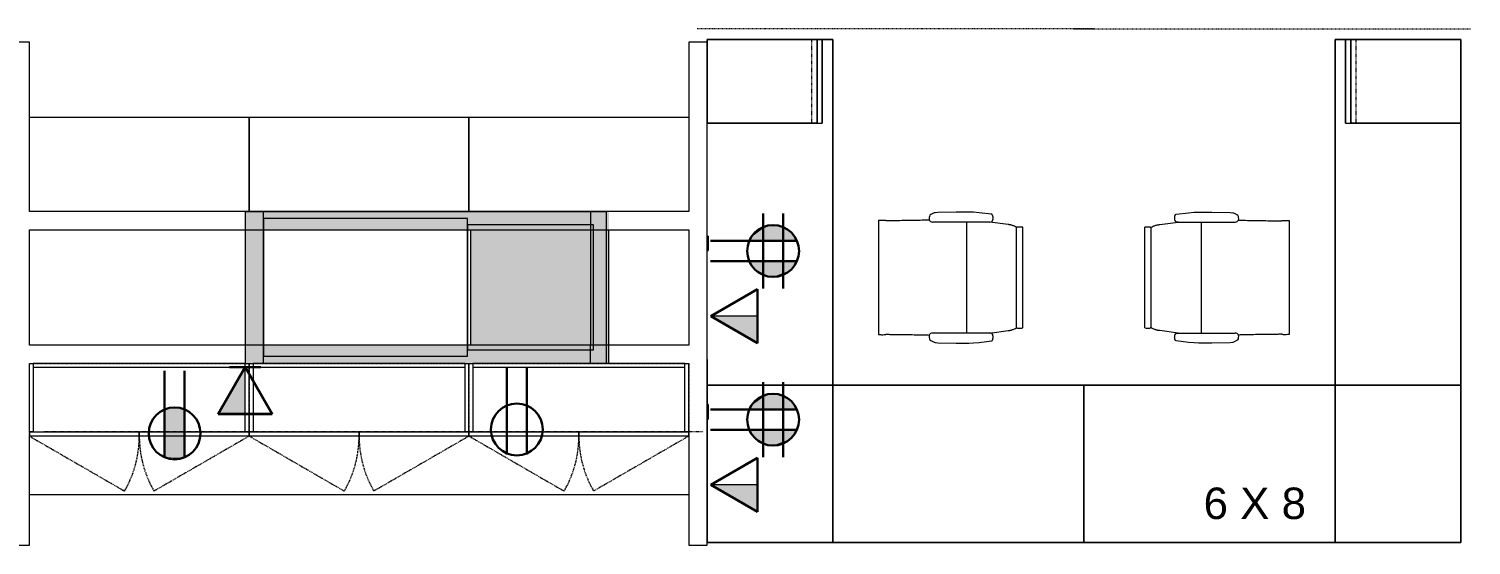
# Model space of a CAD drawing. Header units: inches. Extents: x 4757 to 6765, y 9919 to 10946.
# Drawn here: x 5204.6 to 5480.2, y 10632.1 to 10730.6 of the extents above; entities that cross this region are included whole.
import ezdxf

# ---------------------------------------------------------------- set-up
doc = ezdxf.new("R2010")
doc.units = ezdxf.units.IN
doc.header["$MEASUREMENT"] = 0
for name, pattern in [('Dash', [0.25, 0.125, -0.125]), ('Dash 1_16_', [0.125, 0.0625, -0.0625]), ('DASH 1_32_', [0.0625, 0.03125, -0.03125]), ('Dash 1_8_', [0.25, 0.125, -0.125]), ('Hidden', [0.28125, 0.1875, -0.09375])]:
    doc.linetypes.add(name, pattern=pattern)
for name, color, linetype, lineweight in [('A-ANNO-NOTE', 7, 'Continuous', 9), ('A-DETL', 90, 'Continuous', 9), ('A-WALL', 113, 'Continuous', 13), ('A-WALL-PATT', 111, 'Continuous', 13), ('Bb-col', 7, 'Continuous', 9), ('E-ELEC-FIXT', 91, 'Continuous', 9), ('G-ANNO-TEXT', 231, 'Continuous', 9), ('I-FURN', 30, 'Continuous', 9), ('I-WALL', 2, 'Continuous', 9), ('Propidex Polylines', 7, 'Continuous', 9), ('Q-CASE', 31, 'Continuous', 9), ('Q-CASE-HDLN', 31, 'Dash', 9), ('Rosslyn Plaza North_1777 North Kent St _W632_-09_dwg', 8, 'Continuous', 9)]:
    doc.layers.add(name, color=color, linetype=linetype, lineweight=lineweight)
doc.styles.add('Swis721 Lt BT', font='swissl.ttf', dxfattribs={"height": 6})

# ---------------------------------------------------------------- blocks, each defined once
blk = doc.blocks.new('Steelcase - 900 Series - Storage - Lateral File With Drawer - 66H - Flush Steel - 42W-7399052-Level XX  POWER _ SIGNAL')
at = {"layer": 'I-FURN'}
for p, q in [((0, -18), (0, 0)), ((0, 0), (42, 0)), ((42, 0), (42, -18)), ((0, -18), (0, 0)), ((0, 0), (42, 0)), ((42, 0), (42, -18)), ((42, -18), (0, -18)), ((42, -18), (0, -18))]:
    blk.add_line(p, q, dxfattribs=at)
blk = doc.blocks.new('HermanMiller_Collection_Eames_AluminumGroup_LoungeChairSwivel - Arms Swivel Base-6976553-Level XX  POWER _ SIGNAL')
at = {"layer": 'I-FURN'}
for p, q in [((-6.94, 12.09), (-4.59, 12.38)), ((-4.59, 12.38), (-3.51, 12.46)), ((-3.51, 12.46), (-2.64, 12.49)), ((-2.64, 12.49), (-0.18, 12.49)), ((-0.18, 12.49), (3.32, 12.43)), ((3.32, 12.43), (3.84, 12.38)), ((3.84, 12.38), (3.99, 12.34)), ((3.99, 12.34), (4.64, 12.01)), ((4.64, 12.01), (4.83, 11.89)), ((-12.96, -9.61), (-12.96, 9.61)), ((-11.95, 9.63), (-11.95, 9.59)), ((-11.95, 9.59), (-11.76, 9.6)), ((-11.76, -9.6), (-11.76, 9.6)), ((-10.12, 10.12), (-6.61, 10.58)), ((-6.61, 10.58), (-6.94, 10.64)), ((-6.61, 10.58), (4.33, 10.58)), ((-2.19, 10.58), (-2.19, -10.58)), ((13.22, 10.83), (13.22, 10.86)), ((14.64, 10.85), (14.64, -10.85)), ((-11.95, -9.59), (-11.95, -9.63)), ((-11.76, -9.6), (-11.95, -9.59)), ((-6.61, -10.58), (-10.12, -10.12)), ((-6.94, -10.64), (-6.61, -10.58)), ((-6.61, -10.58), (4.33, -10.58)), ((13.22, -10.86), (13.22, -10.83)), ((-4.59, -12.38), (-6.94, -12.09)), ((-3.51, -12.46), (-4.59, -12.38)), ((-2.64, -12.49), (-3.51, -12.46)), ((-0.18, -12.49), (-2.64, -12.49)), ((3.32, -12.43), (-0.18, -12.49)), ((3.84, -12.38), (3.32, -12.43)), ((3.99, -12.34), (3.84, -12.38)), ((4.64, -12.01), (3.99, -12.34)), ((4.83, -11.89), (4.64, -12.01))]:
    blk.add_line(p, q, dxfattribs=at)
at = {"layer": 'I-FURN', "flags": 128}
for points in [[(4.94, 10.96), (5.23, 10.95), (5.52, 10.95)], [(5.52, -10.95), (5.23, -10.95), (4.94, -10.96)]]:
    blk.add_lwpolyline(points, dxfattribs=at)
at = {"layer": 'I-FURN'}
for centre, radius, start, end in [((3.68, 11.28), 1.3, 345.8347, 28.1255), ((-12.38, 5.3), 4.35, 84.2936, 97.7064), ((4.33, 11.27), 0.69, 270, 332.7502), ((-12.38, -5.3), 4.35, 262.2936, 275.7064), ((4.33, -11.27), 0.69, 27.2498, 90), ((3.68, -11.28), 1.3, 331.8745, 14.1653)]:
    blk.add_arc(centre, radius, start, end, dxfattribs=at)
for points, knots in [([(-6.94, 10.64), (-6.95, 10.65), (-6.96, 10.65), (-6.99, 10.65), (-7, 10.66), (-7.02, 10.67), (-7.03, 10.68), (-7.05, 10.69), (-7.06, 10.7), (-7.07, 10.71), (-7.08, 10.72), (-7.09, 10.73), (-7.1, 10.74), (-7.11, 10.76), (-7.11, 10.77), (-7.12, 10.78), (-7.13, 10.8), (-7.14, 10.81), (-7.15, 10.83), (-7.16, 10.85), (-7.17, 10.87), (-7.18, 10.9), (-7.2, 10.95), (-7.22, 11.02), (-7.24, 11.11), (-7.25, 11.23), (-7.26, 11.37), (-7.25, 11.52), (-7.23, 11.66), (-7.21, 11.77), (-7.18, 11.85), (-7.16, 11.9), (-7.15, 11.92), (-7.14, 11.94), (-7.13, 11.96), (-7.12, 11.97), (-7.11, 11.98), (-7.1, 12), (-7.09, 12.01), (-7.08, 12.02), (-7.07, 12.03), (-7.06, 12.04), (-7.05, 12.04), (-7.05, 12.05), (-7.03, 12.06), (-7.02, 12.07), (-7, 12.08), (-6.99, 12.08), (-6.97, 12.09), (-6.95, 12.09), (-6.94, 12.09)], [-1, -1, -1, -1, -0.984375, -0.96875, -0.957031, -0.953125, -0.9375, -0.921875, -0.917969, -0.914062, -0.90625, -0.890625, -0.882812, -0.875, -0.867188, -0.859375, -0.84375, -0.835938, -0.828125, -0.8125, -0.796875, -0.78125, -0.75, -0.708333, -0.666667, -0.583333, -0.5, -0.416667, -0.333333, -0.25, -0.208333, -0.1875, -0.166667, -0.15625, -0.145833, -0.135417, -0.125, -0.114583, -0.104167, -0.09375, -0.088542, -0.083333, -0.078125, -0.072917, -0.0625, -0.052083, -0.041667, -0.03125, -0.020833, 0, 0, 0, 0]), ([(13.22, 10.86), (13.22, 10.87), (13.22, 10.87), (13.23, 10.87), (13.25, 10.88), (13.27, 10.88), (13.29, 10.88), (13.32, 10.88), (13.34, 10.88)], [-1, -1, -1, -1, -0.75, -0.625, -0.5, -0.375, -0.25, 0, 0, 0, 0]), ([(13.34, 10.88), (13.4, 10.89), (13.61, 10.9), (13.97, 10.9), (14.25, 10.89), (14.38, 10.89), (14.47, 10.88), (14.54, 10.87), (14.6, 10.87), (14.63, 10.86), (14.64, 10.85), (14.64, 10.85)], [-1, -1, -1, -1, -0.857143, -0.571429, -0.428571, -0.357143, -0.285714, -0.214286, -0.142857, -0.071429, 0, 0, 0, 0]), ([(-6.94, -12.09), (-6.95, -12.09), (-6.96, -12.09), (-6.99, -12.08), (-7, -12.08), (-7.02, -12.07), (-7.03, -12.06), (-7.05, -12.05), (-7.06, -12.04), (-7.07, -12.03), (-7.08, -12.02), (-7.09, -12.01), (-7.1, -12), (-7.11, -11.98), (-7.12, -11.97), (-7.12, -11.96), (-7.13, -11.94), (-7.14, -11.93), (-7.15, -11.91), (-7.16, -11.89), (-7.17, -11.87), (-7.18, -11.84), (-7.21, -11.77), (-7.23, -11.66), (-7.26, -11.47), (-7.26, -11.28), (-7.24, -11.11), (-7.22, -11.02), (-7.2, -10.95), (-7.18, -10.89), (-7.16, -10.85), (-7.15, -10.82), (-7.13, -10.8), (-7.13, -10.78), (-7.12, -10.77), (-7.11, -10.76), (-7.1, -10.74), (-7.08, -10.73), (-7.08, -10.72), (-7.07, -10.71), (-7.06, -10.7), (-7.05, -10.69), (-7.05, -10.69), (-7.03, -10.68), (-7.02, -10.67), (-7, -10.66), (-6.99, -10.65), (-6.97, -10.65), (-6.95, -10.65), (-6.94, -10.64)], [-1, -1, -1, -1, -0.984375, -0.96875, -0.957031, -0.953125, -0.9375, -0.921875, -0.917969, -0.914062, -0.90625, -0.890625, -0.882812, -0.875, -0.867188, -0.859375, -0.84375, -0.835938, -0.828125, -0.8125, -0.796875, -0.78125, -0.75, -0.666667, -0.583333, -0.416667, -0.333333, -0.291667, -0.25, -0.208333, -0.1875, -0.166667, -0.15625, -0.145833, -0.135417, -0.125, -0.114583, -0.104167, -0.09375, -0.088542, -0.083333, -0.078125, -0.072917, -0.0625, -0.052083, -0.041667, -0.03125, -0.020833, 0, 0, 0, 0]), ([(13.34, -10.88), (13.32, -10.88), (13.29, -10.88), (13.27, -10.88), (13.25, -10.88), (13.23, -10.87), (13.22, -10.87), (13.22, -10.87), (13.22, -10.86)], [-1, -1, -1, -1, -0.75, -0.625, -0.5, -0.375, -0.25, 0, 0, 0, 0]), ([(14.64, -10.85), (14.64, -10.86), (14.62, -10.86), (14.52, -10.88), (14.27, -10.9), (13.87, -10.9), (13.54, -10.9), (13.4, -10.89), (13.34, -10.88)], [-1, -1, -1, -1, -0.892857, -0.785714, -0.571429, -0.285714, -0.142857, 0, 0, 0, 0])]:
    blk.add_open_spline(points, degree=3, knots=knots, dxfattribs=at)
for points in [[(-11.76, 9.6), (-11.64, 9.67), (-11.37, 9.8), (-11.02, 9.92), (-10.83, 9.99)], [(-10.83, 9.99), (-10.79, 10), (-10.71, 10.02), (-10.55, 10.06), (-10.35, 10.09), (-10.2, 10.11), (-10.12, 10.12)], [(5.52, 10.95), (6.54, 10.92), (8.59, 10.89), (10.68, 10.85), (11.73, 10.84)], [(11.73, 10.84), (11.97, 10.84), (12.47, 10.83), (12.96, 10.83), (13.22, 10.83)], [(-10.83, -9.99), (-11.02, -9.92), (-11.37, -9.8), (-11.64, -9.67), (-11.76, -9.6)], [(-10.12, -10.12), (-10.2, -10.11), (-10.35, -10.09), (-10.55, -10.06), (-10.71, -10.02), (-10.79, -10), (-10.83, -9.99)], [(11.73, -10.84), (10.68, -10.85), (8.59, -10.89), (6.54, -10.92), (5.52, -10.95)], [(13.22, -10.83), (12.96, -10.83), (12.47, -10.83), (11.97, -10.84), (11.73, -10.84)]]:
    blk.add_open_spline(points, degree=3, dxfattribs=at)
blk = doc.blocks.new('Adjustable Workstation 1 - 6 x 8-V3-Level XX  POWER _ SIGNAL')
at = {"layer": 'I-FURN', "linetype": 'Dash 1_8_'}
blk.add_line((100, 0), (100, -76), dxfattribs=at)
at = {"layer": 'I-FURN'}
for p, q in [((32, -2), (2, -2)), ((2, -2), (2, -74)), ((2, -74), (2, -2)), ((2, -2), (32, -2)), ((32, -74), (32, -2)), ((32, -2), (32, -74)), ((32, -50), (2, -50)), ((2, -50), (2, -74)), ((2, -74), (2, -50)), ((2, -50), (32, -50)), ((98, -50), (32, -50)), ((32, -50), (98, -50)), ((82, -52), (98, -52)), ((82, -52), (98, -52)), ((82, -52), (98, -52)), ((82, -52), (98, -52)), ((82, -52), (98, -52)), ((82, -52), (98, -52)), ((82, -52), (82, -74)), ((98, -52), (82, -52)), ((98, -52), (82, -52)), ((82, -52), (82, -53)), ((98, -52), (82, -52)), ((82, -52), (98, -52)), ((82, -52), (82, -53)), ((82, -52), (82, -53)), ((98, -52), (82, -52)), ((82, -52), (98, -52)), ((82, -52), (82, -53)), ((82, -52), (82, -53)), ((98, -52), (82, -52)), ((82, -52), (98, -52)), ((82, -52), (82, -53)), ((82, -52), (82, -53)), ((98, -74), (98, -50)), ((98, -50), (98, -74)), ((98, -74), (98, -52)), ((98, -53), (98, -52)), ((98, -53), (98, -52)), ((98, -52), (98, -53)), ((98, -53), (98, -52)), ((98, -52), (98, -53)), ((98, -53), (98, -52)), ((98, -52), (98, -53)), ((82, -53), (98, -53)), ((82, -74), (82, -53)), ((82, -53), (98, -53)), ((98, -53), (82, -53)), ((82, -53), (98, -53)), ((98, -53), (82, -53)), ((82, -53), (98, -53)), ((98, -53), (82, -53)), ((82, -53), (98, -53)), ((98, -53), (98, -74)), ((2, -74), (32, -74)), ((32, -74), (2, -74)), ((2, -74), (32, -74)), ((32, -74), (2, -74)), ((32, -74), (98, -74)), ((98, -74), (32, -74)), ((82, -74), (98, -74)), ((98, -74), (82, -74))]:
    blk.add_line(p, q, dxfattribs=at)
at = {"layer": 'I-FURN', "linetype": 'DASH 1_32_'}
blk.add_line((82, -54), (98, -54), dxfattribs=at)
blk = doc.blocks.new('HermanMiller_Collection_Eames_AluminumGroup_LoungeChairSwivel - Arms Swivel Base-6971020-Level XX  POWER _ SIGNAL')
at = {"layer": 'I-FURN'}
for p, q in [((-4.59, 12.38), (-6.94, 12.09)), ((-3.51, 12.46), (-4.59, 12.38)), ((-2.64, 12.49), (-3.51, 12.46)), ((-0.18, 12.49), (-2.64, 12.49)), ((3.32, 12.43), (-0.18, 12.49)), ((3.84, 12.38), (3.32, 12.43)), ((3.99, 12.34), (3.84, 12.38)), ((4.64, 12.01), (3.99, 12.34)), ((4.83, 11.89), (4.64, 12.01)), ((-12.96, 9.61), (-12.96, -9.61)), ((-11.95, 9.59), (-11.95, 9.63)), ((-11.76, 9.6), (-11.95, 9.59)), ((-11.76, 9.6), (-11.76, -9.6)), ((-6.61, 10.58), (-10.12, 10.12)), ((-6.94, 10.64), (-6.61, 10.58)), ((-6.61, 10.58), (4.33, 10.58)), ((-2.19, -10.58), (-2.19, 10.58)), ((13.22, 10.86), (13.22, 10.83)), ((14.64, -10.85), (14.64, 10.85)), ((-11.95, -9.63), (-11.95, -9.59)), ((-11.95, -9.59), (-11.76, -9.6)), ((-10.12, -10.12), (-6.61, -10.58)), ((-6.61, -10.58), (-6.94, -10.64)), ((-6.61, -10.58), (4.33, -10.58)), ((13.22, -10.83), (13.22, -10.86)), ((-6.94, -12.09), (-4.59, -12.38)), ((-4.59, -12.38), (-3.51, -12.46)), ((-3.51, -12.46), (-2.64, -12.49)), ((-2.64, -12.49), (-0.18, -12.49)), ((-0.18, -12.49), (3.32, -12.43)), ((3.32, -12.43), (3.84, -12.38)), ((3.84, -12.38), (3.99, -12.34)), ((3.99, -12.34), (4.64, -12.01)), ((4.64, -12.01), (4.83, -11.89))]:
    blk.add_line(p, q, dxfattribs=at)
at = {"layer": 'I-FURN', "flags": 128}
for points in [[(5.52, 10.95), (5.23, 10.95), (4.94, 10.96)], [(4.94, -10.96), (5.23, -10.95), (5.52, -10.95)]]:
    blk.add_lwpolyline(points, dxfattribs=at)
at = {"layer": 'I-FURN'}
for centre, radius, start, end in [((3.68, 11.28), 1.3, 345.8347, 28.1255), ((-12.38, 5.3), 4.35, 84.2936, 97.7064), ((4.33, 11.27), 0.69, 270, 332.7502), ((-12.38, -5.3), 4.35, 262.2936, 275.7064), ((4.33, -11.27), 0.69, 27.2498, 90), ((3.68, -11.28), 1.3, 331.8745, 14.1653)]:
    blk.add_arc(centre, radius, start, end, dxfattribs=at)
for points, knots in [([(-6.94, 12.09), (-6.95, 12.09), (-6.97, 12.09), (-6.99, 12.08), (-7, 12.08), (-7.02, 12.07), (-7.03, 12.06), (-7.05, 12.05), (-7.05, 12.04), (-7.06, 12.04), (-7.07, 12.03), (-7.08, 12.02), (-7.09, 12.01), (-7.1, 12), (-7.11, 11.98), (-7.12, 11.97), (-7.13, 11.96), (-7.14, 11.94), (-7.15, 11.92), (-7.16, 11.9), (-7.18, 11.85), (-7.21, 11.77), (-7.23, 11.66), (-7.25, 11.52), (-7.26, 11.37), (-7.25, 11.23), (-7.24, 11.11), (-7.22, 11.02), (-7.2, 10.95), (-7.18, 10.9), (-7.17, 10.87), (-7.16, 10.85), (-7.15, 10.83), (-7.14, 10.81), (-7.13, 10.8), (-7.12, 10.78), (-7.11, 10.77), (-7.11, 10.76), (-7.1, 10.74), (-7.09, 10.73), (-7.08, 10.72), (-7.07, 10.71), (-7.06, 10.7), (-7.05, 10.69), (-7.03, 10.68), (-7.02, 10.67), (-7, 10.66), (-6.99, 10.65), (-6.96, 10.65), (-6.95, 10.65), (-6.94, 10.64)], [0, 0, 0, 0, 0.020833, 0.03125, 0.041667, 0.052083, 0.0625, 0.072917, 0.078125, 0.083333, 0.088542, 0.09375, 0.104167, 0.114583, 0.125, 0.135417, 0.145833, 0.15625, 0.166667, 0.1875, 0.208333, 0.25, 0.333333, 0.416667, 0.5, 0.583333, 0.666667, 0.708333, 0.75, 0.78125, 0.796875, 0.8125, 0.828125, 0.835938, 0.84375, 0.859375, 0.867188, 0.875, 0.882812, 0.890625, 0.90625, 0.914062, 0.917969, 0.921875, 0.9375, 0.953125, 0.957031, 0.96875, 0.984375, 1, 1, 1, 1]), ([(13.34, 10.88), (13.32, 10.88), (13.29, 10.88), (13.27, 10.88), (13.25, 10.88), (13.23, 10.87), (13.22, 10.87), (13.22, 10.87), (13.22, 10.86)], [0, 0, 0, 0, 0.25, 0.375, 0.5, 0.625, 0.75, 1, 1, 1, 1]), ([(14.64, 10.85), (14.64, 10.85), (14.63, 10.86), (14.6, 10.87), (14.54, 10.87), (14.47, 10.88), (14.38, 10.89), (14.25, 10.89), (13.97, 10.9), (13.61, 10.9), (13.4, 10.89), (13.34, 10.88)], [0, 0, 0, 0, 0.071429, 0.142857, 0.214286, 0.285714, 0.357143, 0.428571, 0.571429, 0.857143, 1, 1, 1, 1]), ([(-6.94, -10.64), (-6.95, -10.65), (-6.97, -10.65), (-6.99, -10.65), (-7, -10.66), (-7.02, -10.67), (-7.03, -10.68), (-7.05, -10.69), (-7.05, -10.69), (-7.06, -10.7), (-7.07, -10.71), (-7.08, -10.72), (-7.08, -10.73), (-7.1, -10.74), (-7.11, -10.76), (-7.12, -10.77), (-7.13, -10.78), (-7.13, -10.8), (-7.15, -10.82), (-7.16, -10.85), (-7.18, -10.89), (-7.2, -10.95), (-7.22, -11.02), (-7.24, -11.11), (-7.26, -11.28), (-7.26, -11.47), (-7.23, -11.66), (-7.21, -11.77), (-7.18, -11.84), (-7.17, -11.87), (-7.16, -11.89), (-7.15, -11.91), (-7.14, -11.93), (-7.13, -11.94), (-7.12, -11.96), (-7.12, -11.97), (-7.11, -11.98), (-7.1, -12), (-7.09, -12.01), (-7.08, -12.02), (-7.07, -12.03), (-7.06, -12.04), (-7.05, -12.05), (-7.03, -12.06), (-7.02, -12.07), (-7, -12.08), (-6.99, -12.08), (-6.96, -12.09), (-6.95, -12.09), (-6.94, -12.09)], [0, 0, 0, 0, 0.020833, 0.03125, 0.041667, 0.052083, 0.0625, 0.072917, 0.078125, 0.083333, 0.088542, 0.09375, 0.104167, 0.114583, 0.125, 0.135417, 0.145833, 0.15625, 0.166667, 0.1875, 0.208333, 0.25, 0.291667, 0.333333, 0.416667, 0.583333, 0.666667, 0.75, 0.78125, 0.796875, 0.8125, 0.828125, 0.835938, 0.84375, 0.859375, 0.867188, 0.875, 0.882812, 0.890625, 0.90625, 0.914062, 0.917969, 0.921875, 0.9375, 0.953125, 0.957031, 0.96875, 0.984375, 1, 1, 1, 1]), ([(13.22, -10.86), (13.22, -10.87), (13.22, -10.87), (13.23, -10.87), (13.25, -10.88), (13.27, -10.88), (13.29, -10.88), (13.32, -10.88), (13.34, -10.88)], [0, 0, 0, 0, 0.25, 0.375, 0.5, 0.625, 0.75, 1, 1, 1, 1]), ([(13.34, -10.88), (13.4, -10.89), (13.54, -10.9), (13.87, -10.9), (14.27, -10.9), (14.52, -10.88), (14.62, -10.86), (14.64, -10.86), (14.64, -10.85)], [0, 0, 0, 0, 0.142857, 0.285714, 0.571429, 0.785714, 0.892857, 1, 1, 1, 1])]:
    blk.add_open_spline(points, degree=3, knots=knots, dxfattribs=at)
for points in [[(-10.83, 9.99), (-11.02, 9.92), (-11.37, 9.8), (-11.64, 9.67), (-11.76, 9.6)], [(-10.12, 10.12), (-10.2, 10.11), (-10.35, 10.09), (-10.55, 10.06), (-10.71, 10.02), (-10.79, 10), (-10.83, 9.99)], [(11.73, 10.84), (10.68, 10.85), (8.59, 10.89), (6.54, 10.92), (5.52, 10.95)], [(13.22, 10.83), (12.96, 10.83), (12.47, 10.83), (11.97, 10.84), (11.73, 10.84)], [(-11.76, -9.6), (-11.64, -9.67), (-11.37, -9.8), (-11.02, -9.92), (-10.83, -9.99)], [(-10.83, -9.99), (-10.79, -10), (-10.71, -10.02), (-10.55, -10.06), (-10.35, -10.09), (-10.2, -10.11), (-10.12, -10.12)], [(5.52, -10.95), (6.54, -10.92), (8.59, -10.89), (10.68, -10.85), (11.73, -10.84)], [(11.73, -10.84), (11.97, -10.84), (12.47, -10.83), (12.96, -10.83), (13.22, -10.83)]]:
    blk.add_open_spline(points, degree=3, dxfattribs=at)
blk = doc.blocks.new('Adjustable Workstation 1 - 6 x 8-7355714-Level XX  POWER _ SIGNAL')
at = {"layer": 'I-FURN', "linetype": 'Dash 1_8_'}
blk.add_line((100, 0), (100, 76), dxfattribs=at)
at = {"layer": 'I-FURN'}
for p, q in [((2, 74), (2, 2)), ((2, 2), (2, 74)), ((2, 74), (32, 74)), ((32, 74), (2, 74)), ((2, 74), (2, 50)), ((2, 50), (2, 74)), ((2, 74), (32, 74)), ((32, 2), (32, 74)), ((32, 74), (32, 2)), ((36.93, 74), (32, 74)), ((32, 74), (97.48, 74)), ((97.48, 74), (82, 74)), ((82, 74), (82, 52)), ((82, 53), (82, 74)), ((82, 74), (97.48, 74)), ((98, 74), (97.48, 74)), ((97.48, 74), (98, 74)), ((98, 74), (97.48, 74)), ((97.48, 74), (98, 74)), ((98, 52), (98, 74)), ((98, 74), (98, 53)), ((98, 50), (98, 74)), ((98, 74), (98, 50)), ((98, 53), (82, 53)), ((98, 53), (82, 53)), ((82, 53), (82, 52)), ((98, 53), (82, 53)), ((82, 53), (98, 53)), ((82, 53), (82, 52)), ((82, 53), (82, 52)), ((98, 53), (82, 53)), ((82, 53), (98, 53)), ((82, 53), (82, 52)), ((82, 53), (82, 52)), ((98, 53), (82, 53)), ((82, 53), (98, 53)), ((82, 53), (82, 52)), ((82, 53), (82, 52)), ((98, 52), (98, 53)), ((98, 52), (98, 53)), ((98, 53), (98, 52)), ((98, 52), (98, 53)), ((98, 53), (98, 52)), ((98, 52), (98, 53)), ((98, 53), (98, 52)), ((2, 50), (32, 50)), ((32, 50), (2, 50)), ((32, 50), (98, 50)), ((98, 50), (32, 50)), ((82, 52), (98, 52)), ((82, 52), (98, 52)), ((82, 52), (98, 52)), ((82, 52), (98, 52)), ((82, 52), (98, 52)), ((82, 52), (98, 52)), ((82, 52), (98, 52)), ((82, 52), (98, 52)), ((98, 52), (82, 52)), ((82, 52), (98, 52)), ((98, 52), (82, 52)), ((82, 52), (98, 52)), ((98, 52), (82, 52)), ((82, 52), (98, 52)), ((2, 2), (32, 2)), ((32, 2), (2, 2))]:
    blk.add_line(p, q, dxfattribs=at)
at = {"layer": 'I-FURN', "linetype": 'DASH 1_32_'}
blk.add_line((82, 54), (98, 54), dxfattribs=at)
blk = doc.blocks.new('C-Counter Top - ADJ HEIGHT-8491400-Level XX  POWER _ SIGNAL')
at = {"layer": 'Q-CASE'}
blk.add_line((-47.26, -25), (78.74, -25), dxfattribs=at)
blk = doc.blocks.new('PS - Power Device _Wall Base_ - Quad - Data Combo-V45-Level XX  POWER _ SIGNAL')
at = {"layer": 'E-ELEC-FIXT'}
for p, q in [((5334.22, 10656.16), (5334.22, 10658.91)), ((5334.4, 10658.91), (5334.22, 10658.91)), ((5334.4, 10658.91), (5334.4, 10656.16)), ((5334.22, 10656.16), (5334.4, 10656.16))]:
    blk.add_line(p, q, dxfattribs=at)
blk = doc.blocks.new('CW Cupbd Ohead - 37_h x 13 7_8_d - 2 Doors - 1 Shelf-8874249-Level XX  POWER _ SIGNAL')
at = {"layer": 'Q-CASE'}
for p, q in [((2, -2.36), (2.75, -2.36)), ((2, -15.45), (2, -2.36)), ((2.75, -2.36), (2.75, -15.45)), ((43.25, -2.36), (2.75, -2.36)), ((43.25, -2.36), (44, -2.36)), ((43.25, -15.45), (43.25, -2.36)), ((44, -15.45), (44, -2.36)), ((2.75, -3.11), (43.25, -3.11)), ((2, -15.45), (23, -15.45)), ((2, -15.45), (2, -16.24)), ((2.75, -15.45), (2, -15.45)), ((23, -16.24), (2, -16.24)), ((23, -16.24), (23, -15.45)), ((23, -15.45), (44, -15.45)), ((23, -15.45), (23, -16.24)), ((44, -16.24), (23, -16.24)), ((44, -15.45), (43.25, -15.45)), ((44, -16.24), (44, -15.45))]:
    blk.add_line(p, q, dxfattribs=at)
at = {"layer": 'Q-CASE', "linetype": 'Hidden'}
for p, q in [((2, -16.24), (20.18, -26.74)), ((44, -16.24), (25.81, -26.74))]:
    blk.add_line(p, q, dxfattribs=at)
for centre, start, end in [((2, -16.24), 330, 0.5), ((44, -16.24), 179.5, 210)]:
    blk.add_arc(centre, 21, start, end, dxfattribs=at)
at = {"layer": 'Q-CASE-HDLN'}
for p, q in [((2, -16.24), (2, -2.36)), ((2, -2.36), (44, -2.36)), ((44, -2.36), (44, -16.24)), ((44, -16.24), (2, -16.24))]:
    blk.add_line(p, q, dxfattribs=at)
blk = doc.blocks.new('Rosslyn Plaza North_1777 North Kent St _W632_-09_dwg-6954577-Level XX  POWER _ SIGNAL')
at = {"layer": 'Bb-col', "flags": 128}
for points in [[(5246, 10666.79), (5246, 10695.79), (5314.92, 10695.79), (5314.92, 10666.79)], [(5288.42, 10693.29), (5312.42, 10693.29), (5312.42, 10669.29), (5288.42, 10669.29), (5288.42, 10693.29), (5288.42, 10669.29)]]:
    blk.add_lwpolyline(points, dxfattribs=at)
at = {"layer": 'Propidex Polylines', "flags": 128}
blk.add_lwpolyline([(5288.43, 10668.16), (5288.43, 10694.41), (5249.43, 10694.41), (5249.43, 10668.16)], close=True, dxfattribs=at)

msp = doc.modelspace()

# ---------------------------------------------------------------- hatches: boundary and pattern name
at = {"layer": 'A-ANNO-NOTE'}
for points in [[(5351.4, 10690.15), (5342.63, 10690.84), (5342.27, 10690.15)], [(5342.63, 10690.84), (5346.77, 10693.18), (5345.61, 10693.03)], [(5351.11, 10690.73), (5346.77, 10693.18), (5342.63, 10690.84)], [(5342.63, 10690.84), (5345.61, 10693.03), (5343.96, 10692.26)], [(5342.63, 10690.84), (5343.96, 10692.26), (5343.65, 10692.02)], [(5342.63, 10690.84), (5343.65, 10692.02), (5343.01, 10691.37)], [(5351.4, 10690.15), (5351.11, 10690.73), (5342.63, 10690.84)], [(5343.96, 10692.26), (5345.61, 10693.03), (5344.4, 10692.54)], [(5351.11, 10690.73), (5349.71, 10692.26), (5346.77, 10693.18)], [(5349.71, 10692.26), (5347.68, 10693.11), (5346.9, 10693.18)], [(5349.71, 10692.26), (5349.27, 10692.54), (5347.68, 10693.11)], [(5349.27, 10692.54), (5348.43, 10692.91), (5347.68, 10693.11)], [(5349.27, 10692.54), (5349.04, 10692.66), (5348.43, 10692.91)], [(5351.11, 10690.73), (5350.02, 10692.02), (5349.71, 10692.26)], [(5350.66, 10691.37), (5350.4, 10691.66), (5350.02, 10692.02)], [(5351.11, 10690.73), (5350.66, 10691.37), (5350.02, 10692.02)], [(5342.32, 10686.19), (5351.4, 10686.31), (5342.27, 10686.31)], [(5351.04, 10685.62), (5351.4, 10686.31), (5342.32, 10686.19)], [(5342.63, 10685.62), (5351.04, 10685.62), (5342.32, 10686.19)], [(5343.18, 10684.89), (5351.04, 10685.62), (5342.63, 10685.62)], [(5350.12, 10684.53), (5351.04, 10685.62), (5343.18, 10684.89)], [(5350.12, 10684.53), (5350.66, 10685.09), (5351.04, 10685.62)], [(5346.77, 10683.28), (5350.12, 10684.53), (5343.18, 10684.89)], [(5344.51, 10683.86), (5343.18, 10684.89), (5343.75, 10684.36)], [(5345.99, 10683.35), (5343.18, 10684.89), (5344.51, 10683.86)], [(5346.77, 10683.28), (5343.18, 10684.89), (5345.99, 10683.35)], [(5345.99, 10683.35), (5344.51, 10683.86), (5345.61, 10683.44)], [(5346.9, 10683.28), (5350.12, 10684.53), (5346.77, 10683.28)], [(5346.9, 10683.28), (5349.15, 10683.86), (5350.12, 10684.53)], [(5346.9, 10683.28), (5348.06, 10683.44), (5349.15, 10683.86)], [(5346.9, 10683.28), (5347.68, 10683.35), (5348.06, 10683.44)], [(5348.06, 10683.44), (5348.43, 10683.55), (5349.15, 10683.86)], [(5349.15, 10683.86), (5349.49, 10684.06), (5349.92, 10684.36)], [(5343.86, 10670.66), (5343.86, 10675.81), (5334.92, 10675.81), (5335.84, 10675.28)], [(5245.93, 10657.17), (5245.93, 10666.11), (5240.77, 10657.17)], [(5342.63, 10658.66), (5346.77, 10661), (5345.61, 10660.84)], [(5351.11, 10658.55), (5346.77, 10661), (5342.63, 10658.66)], [(5342.63, 10658.66), (5345.61, 10660.84), (5343.96, 10660.08)], [(5343.96, 10660.08), (5345.61, 10660.84), (5344.4, 10660.36)], [(5351.11, 10658.55), (5349.71, 10660.08), (5346.77, 10661)], [(5349.71, 10660.08), (5347.68, 10660.92), (5346.9, 10661)], [(5349.71, 10660.08), (5349.27, 10660.36), (5347.68, 10660.92)], [(5349.27, 10660.36), (5348.43, 10660.73), (5347.68, 10660.92)], [(5349.27, 10660.36), (5349.04, 10660.48), (5348.43, 10660.73)], [(5230.56, 10648.92), (5232.77, 10658.36), (5232.67, 10658.37)], [(5230.56, 10648.92), (5232.67, 10658.37), (5232.57, 10658.37)], [(5230.56, 10648.92), (5232.57, 10658.37), (5232.47, 10658.37)], [(5230.56, 10648.92), (5232.38, 10658.37), (5232.28, 10658.37)], [(5230.56, 10648.92), (5232.28, 10658.37), (5232.18, 10658.36)], [(5230.56, 10648.92), (5232.47, 10658.37), (5232.38, 10658.37)], [(5230.56, 10648.92), (5232.97, 10658.35), (5232.87, 10658.36)], [(5230.56, 10648.92), (5232.87, 10658.36), (5232.77, 10658.36)], [(5230.56, 10648.92), (5232.18, 10658.36), (5232.08, 10658.36)], [(5230.56, 10648.92), (5232.08, 10658.36), (5231.98, 10658.35)], [(5230.56, 10648.92), (5233.06, 10658.34), (5232.97, 10658.35)], [(5230.56, 10648.92), (5231.98, 10658.35), (5231.89, 10658.34)], [(5230.56, 10648.92), (5233.16, 10658.33), (5233.06, 10658.34)], [(5230.56, 10648.92), (5231.89, 10658.34), (5231.79, 10658.33)], [(5230.56, 10648.92), (5233.26, 10658.31), (5233.16, 10658.33)], [(5230.56, 10648.92), (5231.79, 10658.33), (5231.69, 10658.31)], [(5230.56, 10648.92), (5233.36, 10658.29), (5233.26, 10658.31)], [(5230.56, 10648.92), (5231.69, 10658.31), (5231.59, 10658.29)], [(5230.56, 10648.92), (5233.45, 10658.28), (5233.36, 10658.29)], [(5230.56, 10648.92), (5231.59, 10658.29), (5231.5, 10658.28)], [(5230.56, 10648.92), (5233.55, 10658.26), (5233.45, 10658.28)], [(5230.56, 10648.92), (5231.5, 10658.28), (5231.4, 10658.26)], [(5230.56, 10648.92), (5233.64, 10658.23), (5233.55, 10658.26)], [(5230.56, 10648.92), (5231.4, 10658.26), (5231.31, 10658.23)], [(5230.56, 10648.92), (5233.74, 10658.21), (5233.64, 10658.23)], [(5230.56, 10648.92), (5231.31, 10658.23), (5231.21, 10658.21)], [(5230.56, 10648.92), (5233.83, 10658.18), (5233.74, 10658.21)], [(5230.56, 10648.92), (5231.21, 10658.21), (5231.11, 10658.18)], [(5230.56, 10648.92), (5233.93, 10658.15), (5233.83, 10658.18)], [(5230.56, 10648.92), (5231.11, 10658.18), (5231.02, 10658.15)], [(5230.56, 10648.92), (5234.02, 10658.13), (5233.93, 10658.15)], [(5230.56, 10648.92), (5231.02, 10658.15), (5230.93, 10658.13)], [(5230.56, 10648.92), (5234.12, 10658.09), (5234.02, 10658.13)], [(5230.56, 10648.92), (5230.93, 10658.13), (5230.83, 10658.09)], [(5230.56, 10648.92), (5234.21, 10658.06), (5234.12, 10658.09)], [(5230.56, 10648.92), (5230.83, 10658.09), (5230.74, 10658.06)], [(5230.56, 10648.92), (5234.3, 10658.02), (5234.21, 10658.06)], [(5230.56, 10648.92), (5230.74, 10658.06), (5230.65, 10658.02)], [(5230.56, 10648.92), (5234.39, 10657.99), (5234.3, 10658.02)], [(5230.56, 10648.92), (5230.65, 10658.02), (5230.56, 10657.99)], [(5234.39, 10648.9), (5234.39, 10657.99), (5230.56, 10648.92)], [(5351.4, 10657.96), (5342.63, 10658.66), (5342.27, 10657.96)], [(5342.63, 10658.66), (5343.96, 10660.08), (5343.65, 10659.84)], [(5342.63, 10658.66), (5343.65, 10659.84), (5343.01, 10659.19)], [(5351.4, 10657.96), (5351.11, 10658.55), (5342.63, 10658.66)], [(5351.11, 10658.55), (5350.02, 10659.84), (5349.71, 10660.08)], [(5350.66, 10659.19), (5350.4, 10659.48), (5350.02, 10659.84)], [(5351.11, 10658.55), (5350.66, 10659.19), (5350.02, 10659.84)], [(5342.32, 10654.01), (5351.4, 10654.13), (5342.27, 10654.13)], [(5351.04, 10653.44), (5351.4, 10654.13), (5342.32, 10654.01)], [(5342.63, 10653.44), (5351.04, 10653.44), (5342.32, 10654.01)], [(5343.18, 10652.71), (5351.04, 10653.44), (5342.63, 10653.44)], [(5350.12, 10652.34), (5351.04, 10653.44), (5343.18, 10652.71)], [(5346.77, 10651.1), (5350.12, 10652.34), (5343.18, 10652.71)], [(5344.51, 10651.67), (5343.18, 10652.71), (5343.75, 10652.17)], [(5345.99, 10651.17), (5343.18, 10652.71), (5344.51, 10651.67)], [(5346.77, 10651.1), (5343.18, 10652.71), (5345.99, 10651.17)], [(5346.9, 10651.1), (5350.12, 10652.34), (5346.77, 10651.1)], [(5346.9, 10651.1), (5349.15, 10651.67), (5350.12, 10652.34)], [(5349.15, 10651.67), (5349.49, 10651.87), (5349.92, 10652.17)], [(5350.12, 10652.34), (5350.66, 10652.91), (5351.04, 10653.44)], [(5345.99, 10651.17), (5344.51, 10651.67), (5345.61, 10651.25)], [(5346.9, 10651.1), (5348.06, 10651.25), (5349.15, 10651.67)], [(5346.9, 10651.1), (5347.68, 10651.17), (5348.06, 10651.25)], [(5348.06, 10651.25), (5348.43, 10651.36), (5349.15, 10651.67)], [(5230.74, 10648.84), (5234.39, 10648.9), (5230.56, 10648.92)], [(5234.12, 10648.78), (5234.39, 10648.9), (5230.74, 10648.84)], [(5233.36, 10648.56), (5234.12, 10648.78), (5230.74, 10648.84)], [(5232.08, 10648.5), (5230.83, 10648.8), (5231.39, 10648.62)], [(5232.08, 10648.5), (5233.36, 10648.56), (5230.83, 10648.8)], [(5232.67, 10648.48), (5233.36, 10648.56), (5232.08, 10648.5)], [(5343.86, 10638.47), (5343.86, 10643.63), (5334.92, 10643.63)]]:
    msp.add_hatch(color=256, dxfattribs=at).paths.add_polyline_path(points, flags=0)
at = {"layer": 'A-WALL'}
msp.add_hatch(color=7, dxfattribs=at).paths.add_polyline_path([(5311.97, 10670.29), (5311.97, 10692.29), (5289.02, 10692.29), (5289.02, 10670.29)], flags=0)
at = {"layer": 'A-WALL-PATT', "lineweight": 9}
for points in [[(5247.47, 10666.79), (5249.47, 10666.79), (5249.47, 10695.79), (5245.97, 10695.79), (5245.97, 10666.79), (5246.72, 10666.79)], [(5289.02, 10692.29), (5311.97, 10692.29), (5311.97, 10695.79), (5249.47, 10695.79), (5249.47, 10692.29), (5271.56, 10692.29)], [(5315.47, 10670.29), (5315.47, 10695.79), (5311.97, 10695.79), (5311.97, 10670.29)], [(5289.47, 10666.79), (5315.47, 10666.79), (5315.47, 10670.29), (5249.47, 10670.29), (5249.47, 10666.79), (5288.72, 10666.79)]]:
    msp.add_hatch(color=7, dxfattribs=at).paths.add_polyline_path(points, flags=0)

# ---------------------------------------------------------------- linework, layer by layer
at = {"layer": 'A-ANNO-NOTE', "lineweight": 30}
for p, q in [((5344.92, 10695.4), (5344.92, 10681.06)), ((5348.75, 10695.4), (5348.75, 10681.06)), ((5334.87, 10690.15), (5351.4, 10690.15)), ((5334.87, 10686.31), (5351.4, 10686.31)), ((5334.92, 10675.81), (5343.86, 10680.97)), ((5343.86, 10680.97), (5343.86, 10670.66)), ((5334.92, 10675.81), (5343.86, 10670.66)), ((5245.93, 10666.11), (5240.77, 10657.17)), ((5245.97, 10666.04), (5240.81, 10657.11)), ((5242.97, 10666.04), (5248.97, 10666.04)), ((5245.93, 10666.11), (5251.08, 10657.17)), ((5245.97, 10666.04), (5251.12, 10657.11)), ((5295.94, 10666.14), (5295.94, 10649.61)), ((5299.78, 10666.14), (5299.78, 10649.61)), ((5299.78, 10666.14), (5299.78, 10649.61)), ((5230.56, 10665.39), (5230.56, 10648.86)), ((5234.39, 10665.39), (5234.39, 10648.86)), ((5234.39, 10665.39), (5234.39, 10648.86)), ((5344.92, 10663.22), (5344.92, 10648.87)), ((5348.75, 10663.22), (5348.75, 10648.87)), ((5334.87, 10657.96), (5351.4, 10657.96)), ((5251.08, 10657.17), (5240.77, 10657.17)), ((5251.12, 10657.11), (5240.81, 10657.11)), ((5334.87, 10654.13), (5351.4, 10654.13)), ((5334.92, 10643.63), (5343.86, 10648.79)), ((5343.86, 10648.79), (5343.86, 10638.47)), ((5334.92, 10643.63), (5343.86, 10638.47))]:
    msp.add_line(p, q, dxfattribs=at)
at = {"layer": 'A-ANNO-NOTE'}
for p, q in [((5342.27, 10690.15), (5351.4, 10690.15)), ((5351.4, 10686.31), (5342.27, 10686.31)), ((5334.92, 10675.81), (5343.86, 10670.66)), ((5343.86, 10675.81), (5334.92, 10675.81)), ((5343.86, 10670.66), (5343.86, 10675.81)), ((5245.93, 10666.11), (5240.77, 10657.17)), ((5245.93, 10657.17), (5245.93, 10666.11)), ((5230.56, 10657.99), (5230.56, 10648.92)), ((5234.39, 10648.9), (5234.39, 10657.99)), ((5342.27, 10657.96), (5351.4, 10657.96)), ((5240.77, 10657.17), (5245.93, 10657.17)), ((5351.4, 10654.13), (5342.27, 10654.13)), ((5334.92, 10643.63), (5343.86, 10638.47)), ((5343.86, 10643.63), (5334.92, 10643.63)), ((5343.86, 10638.47), (5343.86, 10643.63))]:
    msp.add_line(p, q, dxfattribs=at)
at = {"layer": 'A-ANNO-NOTE', "lineweight": 30}
for centre in [(5346.83, 10688.23), (5346.83, 10656.05), (5232.47, 10653.42), (5297.86, 10654.17)]:
    msp.add_circle(centre, 4.95, dxfattribs=at)
at = {"layer": 'A-ANNO-NOTE'}
for centre, radius, start, end in [((5346.83, 10688.23), 4.95, 22.7756, 157.2244), ((5346.83, 10688.23), 4.95, 202.7756, 337.2244), ((5346.83, 10656.05), 4.95, 22.7756, 157.2244), ((5232.47, 10653.42), 4.95, 67.2244, 112.7756), ((5346.83, 10656.05), 4.95, 202.7756, 337.2244), ((5232.49, 10652.98), 4.5, 244.5156, 294.9234)]:
    msp.add_arc(centre, radius, start, end, dxfattribs=at)
at = {"layer": 'A-DETL', "linetype": 'Dash 1_16_'}
msp.add_line((5207.47, 10653.77), (5333.47, 10653.77), dxfattribs=at)
at = {"layer": 'A-WALL', "color": 55}
for p, q in [((5311.97, 10695.79), (5249.47, 10695.79)), ((5311.97, 10695.79), (5311.97, 10692.29)), ((5249.47, 10692.29), (5289.02, 10692.29)), ((5289.02, 10670.29), (5249.47, 10670.29)), ((5315.47, 10670.29), (5311.97, 10670.29))]:
    msp.add_line(p, q, dxfattribs=at)
at = {"layer": 'A-WALL'}
for p, q in [((5249.47, 10666.79), (5249.47, 10695.79)), ((5245.97, 10692.29), (5245.97, 10670.29)), ((5315.47, 10666.79), (5315.47, 10692.29))]:
    msp.add_line(p, q, dxfattribs=at)
at = {"layer": 'A-WALL', "color": 8, "lineweight": 20}
msp.add_line((5289.02, 10692.29), (5289.02, 10670.29), dxfattribs=at)
at = {"layer": 'I-WALL', "lineweight": 13}
for p, q in [((5204.72, 10728.1), (5201.22, 10728.1)), ((5204.72, 10695.79), (5204.72, 10728.1)), ((5330.72, 10728.1), (5330.72, 10695.79)), ((5334.22, 10728.1), (5330.72, 10728.1)), ((5334.22, 10632.1), (5334.22, 10728.1)), ((5245.97, 10695.79), (5204.72, 10695.79)), ((5330.72, 10695.79), (5315.47, 10695.79)), ((5204.72, 10670.29), (5204.72, 10692.29)), ((5204.72, 10692.29), (5249.47, 10692.29)), ((5311.97, 10692.29), (5330.72, 10692.29)), ((5330.72, 10692.29), (5330.72, 10670.29)), ((5249.47, 10670.29), (5204.72, 10670.29)), ((5311.97, 10666.79), (5311.97, 10670.29)), ((5330.72, 10670.29), (5315.47, 10670.29)), ((5204.72, 10632.1), (5204.72, 10652.91)), ((5330.72, 10652.91), (5330.72, 10632.1)), ((5201.22, 10632.1), (5204.72, 10632.1)), ((5330.72, 10632.1), (5334.22, 10632.1))]:
    msp.add_line(p, q, dxfattribs=at)
at = {"layer": 'I-WALL', "color": 8, "lineweight": 20}
for p, q in [((5249.47, 10695.79), (5245.97, 10695.79)), ((5315.47, 10695.79), (5311.97, 10695.79))]:
    msp.add_line(p, q, dxfattribs=at)
at = {"layer": 'I-WALL'}
for p, q in [((5289.02, 10692.29), (5311.97, 10692.29)), ((5311.97, 10692.29), (5311.97, 10670.29)), ((5311.97, 10670.29), (5289.02, 10670.29))]:
    msp.add_line(p, q, dxfattribs=at)

# ---------------------------------------------------------------- block references
at = {"layer": 'E-ELEC-FIXT'}
for p in [(0, 32.18), (0, 0)]:
    msp.add_blockref('PS - Power Device _Wall Base_ - Quad - Data Combo-V45-Level XX  POWER _ SIGNAL', p, dxfattribs=at)
at = {"layer": 'I-FURN'}
for name, p, rotation in [('Adjustable Workstation 1 - 6 x 8-7355714-Level XX  POWER _ SIGNAL', (5408.22, 10630.62), 89.99999999999939), ('Adjustable Workstation 1 - 6 x 8-V3-Level XX  POWER _ SIGNAL', (5404.22, 10630.62), 90.00000000000061), ('HermanMiller_Collection_Eames_AluminumGroup_LoungeChairSwivel - Arms Swivel Base-6971020-Level XX  POWER _ SIGNAL', (5381.61, 10683.16), 180)]:
    msp.add_blockref(name, p, dxfattribs=dict(at, rotation=rotation))
for name, p in [('Steelcase - 900 Series - Storage - Lateral File With Drawer - 66H - Flush Steel - 42W-7399052-Level XX  POWER _ SIGNAL', (5204.72, 10713.79)), ('Steelcase - 900 Series - Storage - Lateral File With Drawer - 66H - Flush Steel - 42W-7399052-Level XX  POWER _ SIGNAL', (5246.72, 10713.79)), ('Steelcase - 900 Series - Storage - Lateral File With Drawer - 66H - Flush Steel - 42W-7399052-Level XX  POWER _ SIGNAL', (5288.72, 10713.79)), ('HermanMiller_Collection_Eames_AluminumGroup_LoungeChairSwivel - Arms Swivel Base-6976553-Level XX  POWER _ SIGNAL', (5430.82, 10683.16))]:
    msp.add_blockref(name, p, dxfattribs=at)
at = {"layer": 'Q-CASE'}
for name, p in [('CW Cupbd Ohead - 37_h x 13 7_8_d - 2 Doors - 1 Shelf-8874249-Level XX  POWER _ SIGNAL', (5202.72, 10669.15)), ('CW Cupbd Ohead - 37_h x 13 7_8_d - 2 Doors - 1 Shelf-8874249-Level XX  POWER _ SIGNAL', (5244.72, 10669.15)), ('CW Cupbd Ohead - 37_h x 13 7_8_d - 2 Doors - 1 Shelf-8874249-Level XX  POWER _ SIGNAL', (5286.72, 10669.15)), ('C-Counter Top - ADJ HEIGHT-8491400-Level XX  POWER _ SIGNAL', (5251.98, 10666.79))]:
    msp.add_blockref(name, p, dxfattribs=at)
at = {"layer": 'Rosslyn Plaza North_1777 North Kent St _W632_-09_dwg', "color": 7}
msp.add_blockref('Rosslyn Plaza North_1777 North Kent St _W632_-09_dwg-6954577-Level XX  POWER _ SIGNAL', (0, 0), dxfattribs=at)

# ---------------------------------------------------------------- texts
at = {"layer": 'G-ANNO-TEXT', "color": 7, "insert": (5429.09, 10643.08), "char_height": 6, "width": 23.331, "attachment_point": 1, "style": 'Swis721 Lt BT'}
msp.add_mtext('6 X 8', dxfattribs=at)

doc.saveas('drawing.dxf')
